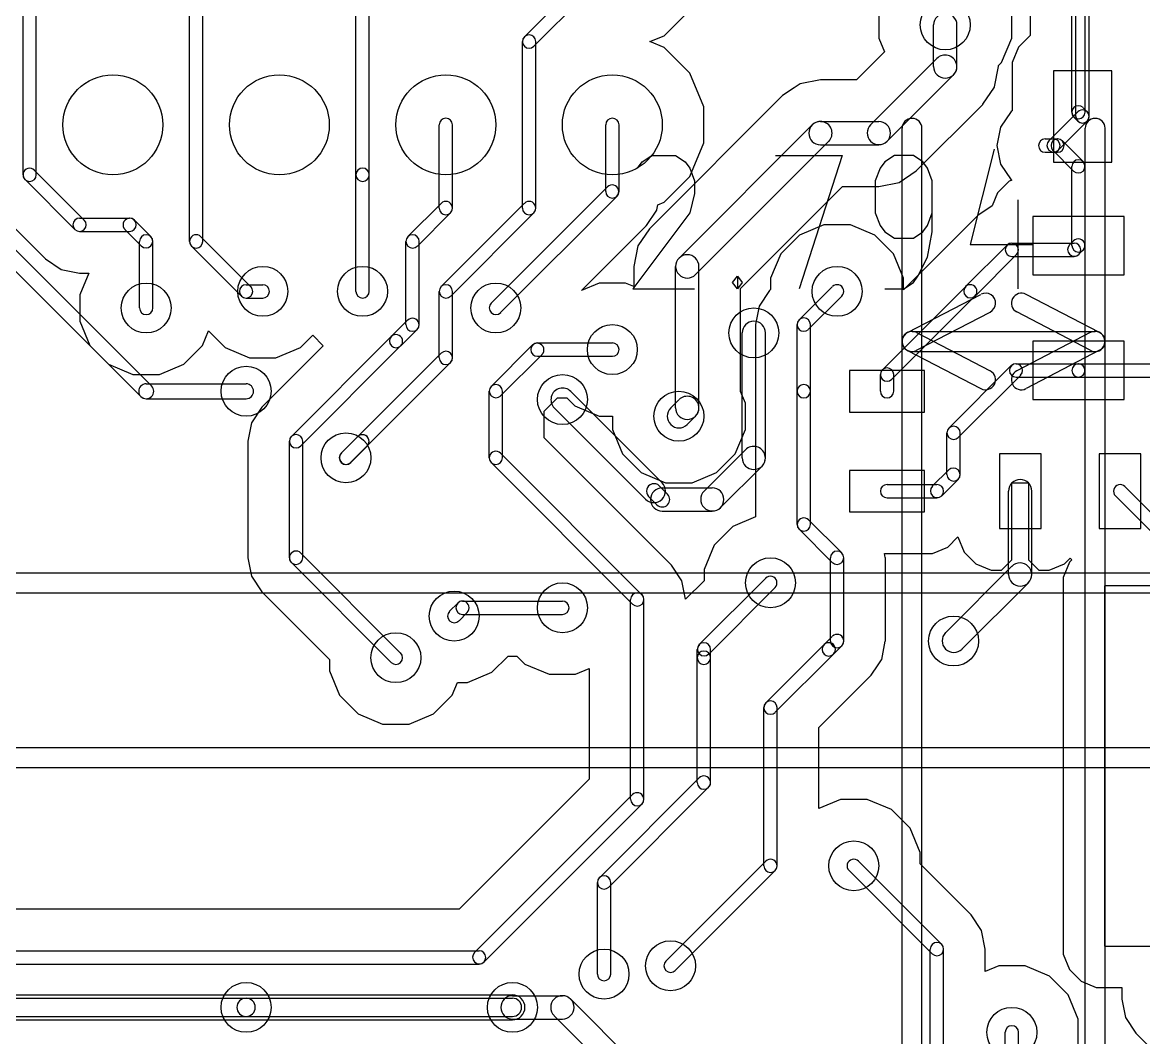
# Model space of a CAD drawing. Extents: x -29274 to 69862, y 24345 to 162744.
# Drawn here: x 23056 to 29791, y 63688 to 69785 of the extents above; entities that cross this region are included whole.
import ezdxf

# ---------------------------------------------------------------- set-up
doc = ezdxf.new("R2010")
doc.units = 0
doc.layers.add('BLACK', color=1, linetype='CONTINUOUS')

msp = doc.modelspace()

# ---------------------------------------------------------------- linework, layer by layer
at = {"layer": 'BLACK'}
for p, q in [((23060, 68870), (23060, 70670)), ((23140, 68870), (23140, 70670)), ((24060, 68470), (24060, 70670)), ((24140, 68470), (24140, 70670)), ((25060, 68870), (25060, 70570)), ((25140, 68870), (25140, 70570)), ((29360, 69246), (29360, 70370)), ((29440, 69246), (29440, 70370)), ((26072, 69699), (26571, 70198)), ((26129, 69642), (26628, 70141)), ((29110, 70096), (29110, 69707)), ((29110, 70096), (29110, 69707)), ((29385, 69220), (29385, 70070)), ((29465, 69220), (29465, 70070)), ((26911, 69705), (27065, 69859)), ((26911, 69705), (27065, 69859)), ((28201, 69850), (28201, 69691)), ((28201, 69850), (28201, 69691)), ((28999, 69690), (28999, 69849)), ((28999, 69690), (28999, 69849)), ((28530, 69520), (28530, 69770)), ((28670, 69520), (28670, 69770)), ((26826, 69670), (26911, 69705)), ((26826, 69670), (26911, 69705)), ((29109, 69706), (29039, 69636)), ((29109, 69706), (29039, 69636)), ((29110, 69707), (29109, 69706)), ((29110, 69707), (29109, 69706)), ((26060, 68670), (26060, 69670)), ((26140, 68670), (26140, 69670)), ((26911, 69635), (26826, 69670)), ((26911, 69635), (26826, 69670)), ((27065, 69481), (26911, 69635)), ((27065, 69481), (26911, 69635)), ((28201, 69691), (28235, 69609)), ((28201, 69691), (28235, 69609)), ((28938, 69544), (28999, 69690)), ((28938, 69544), (28999, 69690)), ((29039, 69636), (29001, 69545)), ((29039, 69636), (29001, 69545)), ((28235, 69609), (28067, 69440)), ((28235, 69609), (28067, 69440)), ((28151, 69170), (28550, 69569)), ((28896, 69398), (28919, 69520)), ((28896, 69398), (28919, 69520)), ((28919, 69520), (28920, 69520)), ((28919, 69520), (28920, 69520)), ((28920, 69526), (28938, 69544)), ((28920, 69526), (28938, 69544)), ((28920, 69520), (28920, 69526)), ((28920, 69520), (28920, 69526)), ((29001, 69545), (29001, 69446)), ((29001, 69545), (29001, 69446)), ((27149, 69279), (27065, 69481)), ((27149, 69279), (27065, 69481)), ((27850, 69440), (27728, 69416)), ((27850, 69440), (27728, 69416)), ((28067, 69440), (27850, 69440)), ((28067, 69440), (27850, 69440)), ((28250, 69071), (28649, 69470)), ((29001, 69446), (29001, 69255)), ((29001, 69446), (29001, 69255)), ((29250, 69495), (29250, 68945)), ((29600, 69495), (29250, 69495)), ((29600, 68945), (29600, 69495)), ((27693, 69393), (27623, 69346)), ((27693, 69393), (27623, 69346)), ((27728, 69416), (27693, 69393)), ((27728, 69416), (27693, 69393)), ((28826, 69294), (28895, 69396)), ((28826, 69294), (28895, 69396)), ((28895, 69397), (28896, 69398)), ((28895, 69397), (28896, 69398)), ((28895, 69396), (28895, 69397)), ((28895, 69396), (28895, 69397)), ((27623, 69346), (26824, 68546)), ((27623, 69346), (26824, 68546)), ((27149, 69061), (27149, 69279)), ((27149, 69061), (27149, 69279)), ((28426, 68894), (28826, 69293)), ((28426, 68894), (28826, 69293)), ((28826, 69293), (28826, 69294)), ((28826, 69293), (28826, 69294)), ((28995, 69250), (28932, 69156)), ((28995, 69250), (28932, 69156)), ((29001, 69255), (28995, 69250)), ((29001, 69255), (28995, 69250)), ((29222, 69074), (29396, 69248)), ((29428, 69273), (29452, 69249)), ((25560, 68670), (25560, 69170)), ((25640, 68670), (25640, 69170)), ((26560, 68770), (26560, 69170)), ((26640, 68770), (26640, 69170)), ((27001, 68370), (27800, 69169)), ((27850, 69190), (28200, 69190)), ((29278, 69018), (29452, 69192)), ((29372, 69217), (29396, 69193)), ((28340, 53721), (28340, 69149)), ((28460, 53721), (28460, 69149)), ((28932, 69156), (28910, 69045)), ((28932, 69156), (28910, 69045)), ((29440, 53721), (29440, 69149)), ((29560, 53721), (29560, 69149)), ((27065, 68859), (27149, 69061)), ((27065, 68859), (27149, 69061)), ((27100, 68271), (27899, 69070)), ((27850, 69050), (28200, 69050)), ((28910, 69045), (28932, 68934)), ((28910, 69045), (28932, 68934)), ((29200, 69085), (29274, 69085)), ((29200, 69085), (29250, 69085)), ((29303, 69074), (29428, 68949)), ((26780, 68947), (26837, 68985)), ((26837, 68985), (26980, 68985)), ((26980, 68985), (27037, 68947)), ((27580, 68985), (27980, 68985)), ((27980, 68985), (27723, 68185)), ((28294, 68985), (28236, 68947)), ((28408, 68985), (28294, 68985)), ((28465, 68947), (28408, 68985)), ((28893, 69023), (28750, 68452)), ((29200, 69005), (29274, 69005)), ((29200, 69005), (29250, 69005)), ((29246, 69017), (29371, 68892)), ((23428, 68598), (23128, 68898)), ((26751, 68909), (26780, 68947)), ((27037, 68947), (27066, 68909)), ((27066, 68909), (27094, 68833)), ((28208, 68909), (28179, 68833)), ((28236, 68947), (28208, 68909)), ((28323, 68824), (28426, 68894)), ((28323, 68824), (28426, 68894)), ((28494, 68909), (28465, 68947)), ((28522, 68833), (28494, 68909)), ((28932, 68934), (28995, 68840)), ((28932, 68934), (28995, 68840)), ((29250, 68945), (29600, 68945)), ((29360, 68446), (29360, 68920)), ((29440, 68446), (29440, 68920)), ((23372, 68542), (23072, 68842)), ((25060, 68170), (25060, 68870)), ((25140, 68170), (25140, 68870)), ((26911, 68705), (27065, 68859)), ((26911, 68705), (27065, 68859)), ((27094, 68833), (27094, 68757)), ((28179, 68833), (28179, 68642)), ((28522, 68528), (28522, 68833)), ((28984, 68831), (28914, 68761)), ((28984, 68831), (28914, 68761)), ((28999, 68838), (28984, 68831)), ((28999, 68838), (28984, 68831)), ((28995, 68840), (28999, 68838)), ((28995, 68840), (28999, 68838)), ((25872, 68099), (26571, 68798)), ((27370, 68188), (27982, 68800)), ((27370, 68188), (27982, 68800)), ((27982, 68800), (28200, 68800)), ((27982, 68800), (28200, 68800)), ((28200, 68800), (28322, 68824)), ((28200, 68800), (28322, 68824)), ((28322, 68824), (28323, 68824)), ((28322, 68824), (28323, 68824)), ((28914, 68761), (28881, 68683)), ((28914, 68761), (28881, 68683)), ((25372, 68499), (25571, 68698)), ((25572, 68199), (26071, 68698)), ((25929, 68042), (26628, 68741)), ((26874, 68690), (26911, 68705)), ((26874, 68690), (26911, 68705)), ((27094, 68757), (27066, 68642)), ((29036, 68719), (29036, 68185)), ((25429, 68442), (25628, 68641)), ((25629, 68142), (26128, 68641)), ((27066, 68642), (26723, 68185)), ((26805, 68565), (26867, 68658)), ((26805, 68565), (26867, 68658)), ((26867, 68658), (26868, 68659)), ((26867, 68658), (26868, 68659)), ((26868, 68659), (26873, 68690)), ((26868, 68659), (26873, 68690)), ((26873, 68690), (26874, 68690)), ((26873, 68690), (26874, 68690)), ((28179, 68642), (28208, 68566)), ((28494, 68566), (28522, 68642)), ((28795, 68625), (28545, 68375)), ((28795, 68625), (28545, 68375)), ((28881, 68683), (28795, 68625)), ((28881, 68683), (28795, 68625)), ((23832, 67602), (22832, 68602)), ((22939, 68621), (23195, 68365)), ((22939, 68621), (23195, 68365)), ((23400, 68610), (23700, 68610)), ((23828, 68499), (23729, 68598)), ((26415, 68176), (26804, 68564)), ((26415, 68176), (26804, 68564)), ((26804, 68564), (26804, 68565)), ((26804, 68565), (26805, 68565)), ((26804, 68564), (26804, 68565)), ((26804, 68565), (26805, 68565)), ((27871, 68569), (27724, 68508)), ((27871, 68569), (27724, 68508)), ((28030, 68569), (27871, 68569)), ((28030, 68569), (27871, 68569)), ((28176, 68508), (28030, 68569)), ((28176, 68508), (28030, 68569)), ((28208, 68566), (28236, 68528)), ((28465, 68528), (28494, 68566)), ((29675, 68620), (29125, 68620)), ((29125, 68620), (29125, 68270)), ((29675, 68270), (29675, 68620)), ((23768, 67538), (22768, 68538)), ((23400, 68530), (23700, 68530)), ((23771, 68442), (23672, 68541)), ((24428, 68198), (24128, 68498)), ((26824, 68546), (26754, 68443)), ((26824, 68546), (26754, 68443)), ((27724, 68508), (27612, 68396)), ((27724, 68508), (27612, 68396)), ((28288, 68396), (28176, 68508)), ((28288, 68396), (28176, 68508)), ((28236, 68528), (28294, 68490)), ((28294, 68490), (28408, 68490)), ((28408, 68490), (28465, 68528)), ((28494, 68376), (28522, 68528)), ((23760, 68070), (23760, 68470)), ((23840, 68070), (23840, 68470)), ((24372, 68142), (24072, 68442)), ((25360, 67970), (25360, 68470)), ((25440, 67970), (25440, 68470)), ((26754, 68443), (26730, 68320)), ((26754, 68443), (26730, 68320)), ((28722, 68199), (28971, 68448)), ((28750, 68452), (29122, 68452)), ((29000, 68460), (29374, 68460)), ((29347, 68449), (29371, 68473)), ((23195, 68365), (23289, 68302)), ((23195, 68365), (23289, 68302)), ((27612, 68396), (27551, 68250)), ((27612, 68396), (27551, 68250)), ((28349, 68249), (28288, 68396)), ((28349, 68249), (28288, 68396)), ((28545, 68375), (28349, 68179)), ((28545, 68375), (28349, 68179)), ((28436, 68261), (28494, 68376)), ((28779, 68142), (29028, 68391)), ((29000, 68380), (29374, 68380)), ((29403, 68393), (29427, 68417)), ((23289, 68302), (23400, 68280)), ((23289, 68302), (23400, 68280)), ((26730, 68320), (26730, 68199)), ((26730, 68320), (26730, 68199)), ((26980, 67470), (26980, 68320)), ((27120, 67470), (27120, 68320)), ((23400, 68280), (23455, 68280)), ((23400, 68280), (23455, 68280)), ((23455, 68280), (23401, 68150)), ((23455, 68280), (23401, 68150)), ((27322, 68223), (27351, 68261)), ((27351, 68185), (27322, 68223)), ((27351, 68261), (27379, 68223)), ((27351, 68261), (27351, 68185)), ((27379, 68223), (27351, 68185)), ((27551, 68250), (27551, 68181)), ((27551, 68250), (27551, 68181)), ((28349, 68179), (28349, 68249)), ((28349, 68179), (28349, 68249)), ((28351, 68185), (28408, 68223)), ((28408, 68223), (28436, 68261)), ((29125, 68270), (29675, 68270)), ((24400, 68210), (24500, 68210)), ((25560, 67770), (25560, 68170)), ((25640, 67770), (25640, 68170)), ((26521, 68219), (26415, 68176)), ((26521, 68219), (26415, 68176)), ((26680, 68219), (26521, 68219)), ((26680, 68219), (26521, 68219)), ((26730, 68199), (26680, 68219)), ((26730, 68199), (26680, 68219)), ((26723, 68185), (27094, 68185)), ((27370, 67569), (27370, 68188)), ((27370, 67569), (27370, 68188)), ((27545, 68175), (27482, 68081)), ((27545, 68175), (27482, 68081)), ((27551, 68181), (27545, 68175)), ((27551, 68181), (27545, 68175)), ((27722, 67999), (27921, 68198)), ((28222, 67699), (28721, 68198)), ((28236, 68185), (28351, 68185)), ((23401, 68150), (23401, 67991)), ((23401, 68150), (23401, 67991)), ((24400, 68130), (24500, 68130)), ((27779, 67942), (27978, 68141)), ((28279, 67642), (28778, 68141)), ((28372, 67923), (28814, 68152)), ((29527, 67922), (29085, 68152)), ((27482, 68081), (27460, 67970)), ((27482, 68081), (27460, 67970)), ((28428, 67816), (28870, 68045)), ((29471, 67816), (29029, 68046)), ((23401, 67991), (23462, 67844)), ((23401, 67991), (23462, 67844)), ((25272, 67899), (25371, 67998)), ((27460, 67970), (27460, 67570)), ((27460, 67970), (27460, 67570)), ((27710, 67570), (27710, 67970)), ((27790, 67570), (27790, 67970)), ((24138, 67844), (24174, 67932)), ((24138, 67844), (24174, 67932)), ((24174, 67932), (24274, 67832)), ((24174, 67932), (24274, 67832)), ((24672, 67298), (25272, 67898)), ((24726, 67832), (24800, 67906)), ((24726, 67832), (24800, 67906)), ((24800, 67906), (24863, 67843)), ((24800, 67906), (24863, 67843)), ((25329, 67842), (25428, 67941)), ((27380, 67170), (27380, 67920)), ((27520, 67170), (27520, 67920)), ((28400, 67929), (29500, 67929)), ((28428, 67922), (28870, 67693)), ((29471, 67922), (29029, 67692)), ((23462, 67844), (23574, 67732)), ((23462, 67844), (23574, 67732)), ((24026, 67732), (24138, 67844)), ((24026, 67732), (24138, 67844)), ((24274, 67832), (24420, 67771)), ((24274, 67832), (24420, 67771)), ((24863, 67843), (24495, 67475)), ((24863, 67843), (24495, 67475)), ((24579, 67771), (24726, 67832)), ((24579, 67771), (24726, 67832)), ((24728, 67242), (25328, 67842)), ((25872, 67599), (26121, 67848)), ((26150, 67860), (26600, 67860)), ((29675, 67870), (29125, 67870)), ((29125, 67870), (29125, 67520)), ((29675, 67520), (29675, 67870)), ((24420, 67771), (24579, 67771)), ((24420, 67771), (24579, 67771)), ((25572, 67798), (24972, 67198)), ((25929, 67542), (26178, 67791)), ((26150, 67780), (26600, 67780)), ((28372, 67815), (28814, 67586)), ((28400, 67809), (29500, 67809)), ((29527, 67816), (29085, 67586)), ((23574, 67732), (23720, 67671)), ((23574, 67732), (23720, 67671)), ((23879, 67671), (24026, 67732)), ((23879, 67671), (24026, 67732)), ((25628, 67742), (25028, 67142)), ((28475, 67695), (28025, 67695)), ((28025, 67695), (28025, 67445)), ((28475, 67445), (28475, 67695)), ((28996, 67724), (28621, 67349)), ((29025, 67735), (29399, 67735)), ((29400, 67735), (30250, 67735)), ((23720, 67671), (23879, 67671)), ((23720, 67671), (23879, 67671)), ((23800, 67615), (24400, 67615)), ((28210, 67570), (28210, 67670)), ((28290, 67570), (28290, 67670)), ((29053, 67667), (28678, 67292)), ((29025, 67655), (29399, 67655)), ((29400, 67655), (30250, 67655)), ((25860, 67170), (25860, 67570)), ((25940, 67170), (25940, 67570)), ((26899, 67020), (26350, 67569)), ((27399, 67499), (27370, 67569)), ((27399, 67499), (27370, 67569)), ((27460, 67570), (27460, 66815)), ((27460, 67570), (27460, 66815)), ((27710, 66770), (27710, 67570)), ((27790, 66770), (27790, 67570)), ((23800, 67525), (24400, 67525)), ((26190, 67450), (26270, 67530)), ((26190, 67450), (26270, 67530)), ((26270, 67530), (26326, 67530)), ((26270, 67530), (26326, 67530)), ((26326, 67530), (26374, 67482)), ((26326, 67530), (26374, 67482)), ((26374, 67482), (26520, 67421)), ((26374, 67482), (26520, 67421)), ((26951, 67470), (27000, 67519)), ((27399, 67340), (27399, 67499)), ((27399, 67340), (27399, 67499)), ((29125, 67520), (29675, 67520)), ((24495, 67475), (24432, 67381)), ((24495, 67475), (24432, 67381)), ((26190, 67290), (26190, 67450)), ((26190, 67290), (26190, 67450)), ((26800, 66921), (26251, 67470)), ((26520, 67421), (26601, 67421)), ((26520, 67421), (26601, 67421)), ((26601, 67421), (26601, 67341)), ((26601, 67421), (26601, 67341)), ((27050, 67371), (27099, 67420)), ((28025, 67445), (28475, 67445)), ((24432, 67381), (24410, 67270)), ((24432, 67381), (24410, 67270)), ((24972, 67199), (25071, 67298)), ((25071, 67298), (24972, 67199)), ((26955, 66525), (26190, 67290)), ((26955, 66525), (26190, 67290)), ((26601, 67341), (26662, 67194)), ((26601, 67341), (26662, 67194)), ((27338, 67194), (27399, 67340)), ((27338, 67194), (27399, 67340)), ((28610, 67070), (28610, 67320)), ((28690, 67070), (28690, 67320)), ((24410, 67270), (24410, 66570)), ((24410, 67270), (24410, 66570)), ((24660, 66570), (24660, 67270)), ((24740, 66570), (24740, 67270)), ((25029, 67142), (25128, 67241)), ((25128, 67241), (25029, 67142)), ((27151, 66970), (27400, 67219)), ((26778, 66348), (25928, 67198)), ((26662, 67194), (26774, 67082)), ((26662, 67194), (26774, 67082)), ((27226, 67082), (27338, 67194)), ((27226, 67082), (27338, 67194)), ((28925, 67195), (28925, 66745)), ((29175, 67195), (28925, 67195)), ((29175, 66745), (29175, 67195)), ((29525, 67195), (29525, 66745)), ((29775, 67195), (29525, 67195)), ((29775, 66745), (29775, 67195)), ((26722, 66292), (25872, 67142)), ((26774, 67082), (26920, 67021)), ((26774, 67082), (26920, 67021)), ((27079, 67021), (27226, 67082)), ((27079, 67021), (27226, 67082)), ((27250, 66871), (27499, 67120)), ((28475, 67095), (28025, 67095)), ((28025, 67095), (28025, 66845)), ((28475, 66845), (28475, 67095)), ((28621, 67098), (28522, 66999)), ((26920, 67021), (27079, 67021)), ((26920, 67021), (27079, 67021)), ((28250, 67010), (28550, 67010)), ((28678, 67041), (28579, 66942)), ((29000, 66920), (29000, 67020)), ((29000, 67020), (29100, 67020)), ((29000, 66920), (29000, 67020)), ((29000, 67020), (29100, 67020)), ((29100, 67020), (29100, 66920)), ((29100, 67020), (29100, 66920)), ((26932, 66952), (26882, 67002)), ((26900, 66990), (27200, 66990)), ((28980, 66470), (28980, 66970)), ((29120, 66470), (29120, 66970)), ((29922, 66642), (29622, 66942)), ((29978, 66698), (29678, 66998)), ((26868, 66888), (26818, 66938)), ((28250, 66930), (28550, 66930)), ((29000, 66870), (29000, 66920)), ((29000, 66870), (29000, 66920)), ((29100, 66920), (29100, 66870)), ((29100, 66920), (29100, 66870)), ((26900, 66850), (27200, 66850)), ((27460, 66815), (27324, 66758)), ((27460, 66815), (27324, 66758)), ((28025, 66845), (28475, 66845)), ((29000, 66557), (29000, 66870)), ((29000, 66557), (29000, 66870)), ((29100, 66870), (29100, 66557)), ((29100, 66870), (29100, 66557)), ((27324, 66758), (27212, 66646)), ((27324, 66758), (27212, 66646)), ((27921, 66542), (27722, 66741)), ((27978, 66599), (27779, 66798)), ((28925, 66745), (29175, 66745)), ((29525, 66745), (29775, 66745)), ((28616, 66634), (28676, 66695)), ((28616, 66634), (28676, 66695)), ((28676, 66695), (28714, 66604)), ((28676, 66695), (28714, 66604)), ((27212, 66646), (27151, 66500)), ((27212, 66646), (27151, 66500)), ((28524, 66596), (28616, 66634)), ((28524, 66596), (28616, 66634)), ((24410, 66570), (24432, 66459)), ((24410, 66570), (24432, 66459)), ((25272, 65942), (24672, 66542)), ((25328, 65998), (24728, 66598)), ((27910, 66070), (27910, 66570)), ((27990, 66070), (27990, 66570)), ((28239, 66571), (28234, 66596)), ((28234, 66596), (28524, 66596)), ((28239, 66571), (28234, 66596)), ((28234, 66596), (28524, 66596)), ((28240, 66570), (28239, 66571)), ((28240, 66570), (28239, 66571)), ((28240, 66070), (28240, 66570)), ((28240, 66070), (28240, 66570)), ((28714, 66604), (28784, 66534)), ((28714, 66604), (28784, 66534)), ((28938, 66495), (29000, 66557)), ((28938, 66495), (29000, 66557)), ((29100, 66557), (29162, 66495)), ((29100, 66557), (29162, 66495)), ((29346, 66543), (29308, 66452)), ((29346, 66543), (29308, 66452)), ((29316, 66534), (29350, 66568)), ((29316, 66534), (29350, 66568)), ((29360, 66558), (29346, 66543)), ((29360, 66558), (29346, 66543)), ((29350, 66568), (29360, 66558)), ((29350, 66568), (29360, 66558)), ((16700, 66480), (31830, 66480)), ((27018, 66431), (26955, 66525)), ((27018, 66431), (26955, 66525)), ((27151, 66500), (27151, 66432)), ((27151, 66500), (27151, 66432)), ((29000, 66519), (28601, 66120)), ((28784, 66534), (28876, 66496)), ((28784, 66534), (28876, 66496)), ((28876, 66496), (28938, 66495)), ((28876, 66496), (28938, 66495)), ((29162, 66495), (29224, 66496)), ((29162, 66495), (29224, 66496)), ((29224, 66496), (29316, 66534)), ((29224, 66496), (29316, 66534)), ((24432, 66459), (24495, 66365)), ((24432, 66459), (24495, 66365)), ((27039, 66321), (27018, 66431)), ((27039, 66321), (27018, 66431)), ((27151, 66432), (27039, 66321)), ((27151, 66432), (27039, 66321)), ((27122, 66049), (27521, 66448)), ((29099, 66420), (28700, 66021)), ((29308, 66452), (29308, 66353)), ((29308, 66452), (29308, 66353)), ((16700, 66360), (31830, 66360)), ((24495, 66365), (24901, 65959)), ((24495, 66365), (24901, 65959)), ((27179, 65992), (27578, 66391)), ((29308, 66353), (29308, 64189)), ((29308, 66353), (29308, 64189)), ((30343, 66402), (29557, 66402)), ((29557, 66402), (29557, 64238)), ((25622, 66249), (25671, 66298)), ((25700, 66310), (26300, 66310)), ((26710, 65120), (26710, 66320)), ((26790, 65120), (26790, 66320)), ((25679, 66192), (25728, 66241)), ((25700, 66230), (26300, 66230)), ((27872, 66049), (27921, 66098)), ((28218, 65959), (28239, 66069)), ((28218, 65959), (28239, 66069)), ((28239, 66069), (28240, 66070)), ((28239, 66069), (28240, 66070)), ((27110, 65970), (27110, 66020)), ((27190, 65970), (27190, 66020)), ((27522, 65699), (27871, 66048)), ((27929, 65992), (27978, 66041)), ((24901, 65959), (24901, 65891)), ((24901, 65959), (24901, 65891)), ((25876, 65882), (25974, 65980)), ((25876, 65882), (25974, 65980)), ((25974, 65980), (26026, 65980)), ((25974, 65980), (26026, 65980)), ((26026, 65980), (26074, 65932)), ((26026, 65980), (26074, 65932)), ((26074, 65932), (26220, 65871)), ((26074, 65932), (26220, 65871)), ((27110, 65220), (27110, 65970)), ((27190, 65220), (27190, 65970)), ((27579, 65642), (27928, 65991)), ((28196, 65927), (28217, 65958)), ((28196, 65927), (28217, 65958)), ((28217, 65958), (28218, 65959)), ((28217, 65958), (28218, 65959)), ((24901, 65891), (24962, 65744)), ((24901, 65891), (24962, 65744)), ((25729, 65821), (25876, 65882)), ((25729, 65821), (25876, 65882)), ((26220, 65871), (26379, 65871)), ((26220, 65871), (26379, 65871)), ((26379, 65871), (26460, 65905)), ((26379, 65871), (26460, 65905)), ((26460, 65905), (26460, 65240)), ((26460, 65905), (26460, 65240)), ((28105, 65815), (28155, 65864)), ((28105, 65815), (28155, 65864)), ((28155, 65865), (28196, 65927)), ((28155, 65865), (28196, 65927)), ((28155, 65864), (28155, 65865)), ((28155, 65864), (28155, 65865)), ((25638, 65744), (25670, 65821)), ((25638, 65744), (25670, 65821)), ((25670, 65821), (25729, 65821)), ((25670, 65821), (25729, 65821)), ((27840, 65550), (28104, 65814)), ((27840, 65550), (28104, 65814)), ((28104, 65814), (28104, 65815)), ((28104, 65815), (28105, 65815)), ((28104, 65814), (28104, 65815)), ((28104, 65815), (28105, 65815)), ((24962, 65744), (25074, 65632)), ((24962, 65744), (25074, 65632)), ((25526, 65632), (25638, 65744)), ((25526, 65632), (25638, 65744)), ((27510, 64720), (27510, 65670)), ((27590, 64720), (27590, 65670)), ((25074, 65632), (25220, 65571)), ((25074, 65632), (25220, 65571)), ((25379, 65571), (25526, 65632)), ((25379, 65571), (25526, 65632)), ((25220, 65571), (25379, 65571)), ((25220, 65571), (25379, 65571)), ((27840, 65065), (27840, 65550)), ((27840, 65065), (27840, 65550)), ((16700, 65430), (31830, 65430)), ((16700, 65310), (31830, 65310)), ((26460, 65240), (25680, 64460)), ((26460, 65240), (25680, 64460)), ((26522, 64648), (27122, 65248)), ((26578, 64592), (27178, 65192)), ((25772, 64199), (26721, 65148)), ((25829, 64142), (26778, 65091)), ((27971, 65119), (27840, 65065)), ((27971, 65119), (27840, 65065)), ((28130, 65119), (27971, 65119)), ((28130, 65119), (27971, 65119)), ((28276, 65058), (28130, 65119)), ((28276, 65058), (28130, 65119)), ((28388, 64946), (28276, 65058)), ((28388, 64946), (28276, 65058)), ((28449, 64799), (28388, 64946)), ((28449, 64799), (28388, 64946)), ((28449, 64731), (28449, 64799)), ((28449, 64731), (28449, 64799)), ((26922, 64148), (27522, 64748)), ((28578, 64249), (28079, 64748)), ((28755, 64425), (28449, 64731)), ((28755, 64425), (28449, 64731)), ((26978, 64092), (27578, 64692)), ((28521, 64192), (28022, 64691)), ((26510, 64070), (26510, 64620)), ((26590, 64070), (26590, 64620)), ((25680, 64460), (20700, 64460)), ((25680, 64460), (20700, 64460)), ((28818, 64331), (28755, 64425)), ((28818, 64331), (28755, 64425)), ((28840, 64220), (28818, 64331)), ((28840, 64220), (28818, 64331)), ((20700, 64210), (25800, 64210)), ((28510, 63220), (28510, 64220)), ((28590, 63220), (28590, 64220)), ((28840, 64086), (28840, 64220)), ((28840, 64086), (28840, 64220)), ((29308, 64189), (29346, 64097)), ((29308, 64189), (29346, 64097)), ((29557, 64238), (30343, 64238)), ((20700, 64130), (25800, 64130)), ((28921, 64119), (28840, 64086)), ((28921, 64119), (28840, 64086)), ((29080, 64119), (28921, 64119)), ((29080, 64119), (28921, 64119)), ((29226, 64058), (29080, 64119)), ((29226, 64058), (29080, 64119)), ((29338, 63946), (29226, 64058)), ((29338, 63946), (29226, 64058)), ((29346, 64097), (29416, 64027)), ((29346, 64097), (29416, 64027)), ((29416, 64027), (29507, 63989)), ((29416, 64027), (29507, 63989)), ((29507, 63989), (29606, 63989)), ((29507, 63989), (29606, 63989)), ((29606, 63989), (29660, 63989)), ((29606, 63989), (29660, 63989)), ((29660, 63989), (29660, 63920)), ((29660, 63989), (29660, 63920)), ((20900, 63945), (26000, 63945)), ((22200, 63925), (24400, 63925)), ((24400, 63925), (26000, 63925)), ((26000, 63940), (26300, 63940)), ((26350, 63919), (26949, 63320)), ((29399, 63799), (29338, 63946)), ((29399, 63799), (29338, 63946)), ((29660, 63920), (29682, 63809)), ((29660, 63920), (29682, 63809)), ((20900, 63795), (26000, 63795)), ((22200, 63815), (24400, 63815)), ((24400, 63815), (26000, 63815)), ((26000, 63800), (26300, 63800)), ((26251, 63820), (26850, 63221)), ((29399, 63640), (29399, 63799)), ((29399, 63640), (29399, 63799)), ((29682, 63809), (29745, 63715)), ((29682, 63809), (29745, 63715)), ((28960, 63070), (28960, 63720)), ((29040, 63070), (29040, 63720)), ((29745, 63715), (30015, 63445)), ((29745, 63715), (30015, 63445))]:
    msp.add_line(p, q, dxfattribs=at)
for centre, radius in [((28600, 69770), 150), ((23600, 69170), 300), ((24600, 69170), 300), ((25600, 69170), 300), ((26600, 69170), 300), ((24500, 68170), 150), ((25100, 68170), 150), ((27950, 68170), 150), ((23800, 68070), 150), ((25900, 68070), 150), ((27450, 67920), 150), ((26600, 67820), 150), ((24400, 67570), 150), ((26300, 67520), 150), ((27000, 67420), 150), ((25000, 67170), 150), ((27550, 66420), 150), ((26300, 66270), 150), ((25650, 66220), 150), ((28650, 66070), 150), ((25300, 65970), 150), ((28050, 64720), 150), ((26950, 64120), 150), ((26550, 64070), 150), ((24400, 63870), 150), ((26000, 63870), 150), ((29000, 63720), 150)]:
    msp.add_circle(centre, radius, dxfattribs=at)
for centre, radius, start, end in [((28600, 69770), 70, 360, 540), ((26100, 69670), 40, 360, 540), ((26100, 69670), 40, 135, 315), ((28599, 69519), 70, 315, 495), ((28600, 69520), 70, 180, 360), ((29400, 69245), 40, 45, 225), ((29400, 69246), 40, 180, 360), ((29424, 69220), 40, 315, 495), ((29424, 69221), 40, 225, 405), ((25600, 69170), 40, 360, 540), ((26600, 69170), 40, 360, 540), ((27850, 69120), 70, 90, 270), ((27850, 69120), 70, 315, 495), ((28201, 69121), 70, 135, 315), ((28200, 69120), 70, 270, 450), ((28400, 69149), 60, 360, 540), ((29425, 69220), 40, 180, 360), ((29500, 69149), 60, 360, 540), ((29200, 69045), 40, 90, 270), ((29200, 69045), 40, 90, 270), ((29250, 69046), 40, 135, 315), ((29275, 69045), 40, 45, 225), ((29250, 69045), 40, 270, 450), ((29274, 69045), 40, 270, 450), ((23100, 68870), 40, 405, 585), ((25100, 68870), 40, 360, 540), ((29400, 68920), 40, 360, 540), ((29399, 68921), 40, 225, 405), ((23100, 68870), 40, 180, 360), ((25100, 68870), 40, 180, 360), ((26600, 68770), 40, 180, 360), ((26599, 68769), 40, 315, 495), ((25600, 68670), 40, 315, 495), ((26100, 68670), 40, 315, 495), ((25600, 68670), 40, 180, 360), ((26100, 68670), 40, 180, 360), ((23400, 68570), 40, 90, 270), ((23400, 68570), 40, 225, 405), ((23701, 68569), 40, 405, 585), ((23700, 68570), 40, 270, 450), ((23800, 68470), 40, 360, 540), ((23799, 68471), 40, 225, 405), ((24100, 68470), 40, 405, 585), ((25400, 68470), 40, 360, 540), ((25400, 68470), 40, 135, 315), ((24100, 68470), 40, 180, 360), ((29000, 68420), 40, 90, 270), ((28999, 68419), 40, 315, 495), ((29375, 68421), 40, 135, 315), ((29400, 68446), 40, 180, 360), ((29399, 68445), 40, 315, 495), ((29374, 68420), 40, 270, 450), ((27050, 68320), 70, 360, 540), ((27050, 68320), 70, 135, 315), ((24400, 68170), 40, 90, 270), ((24400, 68170), 40, 225, 405), ((24500, 68170), 40, 270, 450), ((25100, 68170), 40, 180, 360), ((25600, 68170), 40, 360, 540), ((25600, 68170), 40, 135, 315), ((27950, 68170), 40, 315, 495), ((28751, 68171), 40, 135, 315), ((28750, 68170), 40, 315, 495), ((28842, 68099), 60, 297, 477), ((29057, 68099), 60, 422, 602), ((25901, 68071), 40, 135, 315), ((23800, 68070), 40, 180, 360), ((25400, 67970), 40, 180, 360), ((25399, 67969), 40, 315, 495), ((27450, 67920), 70, 360, 540), ((27750, 67970), 40, 360, 540), ((27750, 67970), 40, 135, 315), ((25301, 67871), 40, 135, 315), ((25300, 67870), 40, 315, 495), ((28400, 67869), 60, 90, 270), ((28400, 67869), 60, 62, 242), ((28400, 67869), 60, 117, 297), ((29499, 67869), 60, 242, 422), ((29499, 67869), 60, -62, 117), ((29500, 67869), 60, 270, 450), ((26150, 67820), 40, 90, 270), ((26149, 67819), 40, 315, 495), ((26600, 67820), 40, 270, 450), ((25600, 67770), 40, 180, 360), ((25600, 67770), 40, -45, 135), ((28250, 67670), 40, 360, 540), ((28250, 67670), 40, 135, 315), ((28842, 67639), 60, 242, 422), ((29025, 67695), 40, 90, 270), ((29024, 67695), 40, -45, 135), ((29057, 67639), 60, 117, 297), ((29400, 67695), 40, 90, 270), ((29399, 67695), 40, 270, 450), ((23800, 67570), 45, 90, 270), ((24400, 67570), 45, 270, 450), ((23800, 67570), 45, 225, 405), ((25900, 67570), 40, 360, 540), ((25901, 67571), 40, 135, 315), ((26301, 67519), 70, 405, 585), ((27750, 67570), 40, 360, 540), ((27750, 67570), 40, 180, 360), ((28250, 67570), 40, 180, 360), ((27050, 67470), 70, 315, 495), ((27000, 67420), 70, 135, 315), ((27050, 67470), 70, 180, 360), ((28650, 67320), 40, 360, 540), ((28650, 67321), 40, 135, 315), ((24700, 67270), 40, 360, 540), ((24700, 67270), 40, 135, 315), ((25099, 67269), 40, 315, 495), ((25099, 67269), 40, -45, 135), ((27449, 67169), 70, 315, 495), ((25000, 67170), 40, 135, 315), ((25001, 67171), 40, 135, 315), ((25001, 67171), 40, 135, 315), ((25900, 67170), 40, 405, 585), ((25900, 67170), 40, 180, 360), ((27450, 67170), 70, 180, 360), ((28649, 67069), 40, -45, 135), ((26849, 66971), 70, 225, 405), ((26850, 66970), 45, 405, 585), ((28250, 66970), 40, 90, 270), ((28550, 66970), 40, 270, 450), ((28650, 67070), 40, 180, 360), ((29050, 66970), 70, 360, 540), ((29650, 66970), 40, 405, 585), ((26900, 66920), 70, 90, 270), ((26900, 66920), 45, 225, 405), ((27201, 66921), 70, 135, 315), ((27200, 66920), 70, 270, 450), ((28551, 66971), 40, 135, 315), ((27750, 66770), 40, 405, 585), ((27750, 66770), 40, 180, 360), ((24700, 66570), 40, 405, 585), ((27950, 66570), 40, 360, 540), ((24700, 66570), 40, 180, 360), ((27950, 66570), 40, 225, 405), ((29049, 66469), 70, -45, 135), ((29050, 66470), 70, 180, 360), ((27549, 66419), 40, 315, 495), ((26750, 66320), 40, 360, 540), ((26750, 66320), 40, 225, 405), ((25700, 66270), 40, 90, 270), ((25700, 66270), 40, 315, 495), ((26300, 66270), 40, 270, 450), ((25650, 66220), 40, 135, 315), ((27950, 66070), 40, 180, 360), ((27950, 66070), 40, 315, 495), ((28651, 66071), 70, 135, 315), ((25300, 65970), 40, 225, 405), ((27150, 66020), 40, 360, 540), ((27150, 65970), 40, 360, 540), ((27151, 66021), 40, 135, 315), ((27900, 66020), 40, 135, 315), ((27900, 66020), 40, 315, 495), ((27150, 65970), 40, 180, 360), ((27550, 65670), 40, 360, 540), ((27550, 65670), 40, 135, 315), ((27150, 65220), 40, 315, 495), ((27150, 65220), 40, 180, 360), ((26749, 65119), 40, 315, 495), ((26750, 65120), 40, 180, 360), ((27550, 64720), 40, 180, 360), ((27550, 64720), 40, 315, 495), ((28050, 64720), 40, 405, 585), ((26550, 64620), 40, 360, 540), ((26550, 64620), 40, 135, 315), ((28550, 64220), 40, 360, 540), ((28550, 64220), 40, 225, 405), ((25801, 64171), 40, 135, 315), ((25800, 64170), 40, 270, 450), ((26950, 64120), 40, 135, 315), ((26550, 64070), 40, 180, 360), ((24400, 63870), 55, 90, 270), ((24400, 63870), 55, 270, 450), ((26000, 63870), 70, 90, 270), ((26000, 63870), 75, 270, 450), ((26000, 63870), 55, 270, 450), ((26300, 63870), 70, 45, 225), ((26300, 63870), 70, 270, 450), ((29000, 63720), 40, 360, 540)]:
    msp.add_arc(centre, radius, start, end, dxfattribs=at)

doc.saveas('drawing.dxf')
